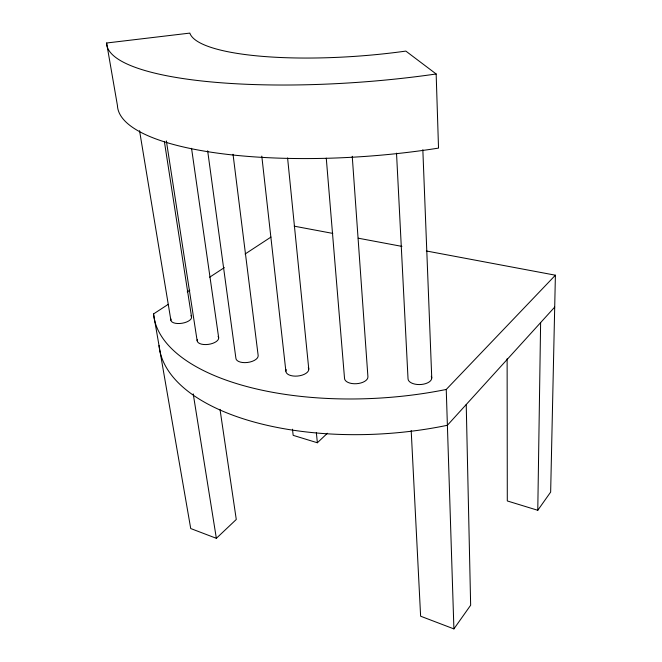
<?xml version="1.0" encoding="UTF-8"?>
<svg xmlns="http://www.w3.org/2000/svg" width="662" height="662" viewBox="0 0 662 662"><rect width="100%" height="100%" fill="white"/><g stroke="black" fill="none" stroke-linecap="round" stroke-linejoin="round"><path stroke-width="0.99" d="M507.125 358.746L507.299 500.952L537.776 510.286L540.622 322.601M426.311 250.972L555.401 275.202L550.652 492.081L537.776 510.286M411.193 430.523L420.618 616.206L453.909 628.9L470.649 605.217L466.222 404.532M554.698 307.102L447.388 425.277A219.643 104.182 -3.7 0 1 159.021 345.539M453.909 628.9L446.246 389.463L555.401 275.202M168.222 304.338L153.543 313.945L190.722 528.541L216.358 538.314L236.276 519.471L220.007 409.339M292.48 429.183L293.167 435.348L317.363 442.762L327.409 433.254M187.214 291.909L189.804 290.213M209.664 277.212L224.344 267.605M245.064 254.034L270.965 237.079M106.599 43.005L189.845 33.1A168.131 37.701 -4.3 0 0 405.839 51.09L436.159 73.979L438.525 148.098A245.9 68.352 -4.2 0 1 117.431 105.498L106.599 43.005A252.76 57.329 -4.3 0 0 436.159 73.979M294.185 226.164L332.804 233.413M358.216 238.188L401.925 246.388M139.55 130.679L170.895 320.292M193.221 393.882L216.358 538.314M164.416 141.784L191.55 316.833M166.369 140.907L197.152 340.781M191.55 148.305L218.667 337.661M207.653 150.77L235.895 358.241A11.221 5.519 -7.7 0 0 247.447 362.478A11.221 5.519 -7.7 0 0 258.172 355.577L233.032 154.263M261.796 156.108L285.876 371.192M316.345 432.501L317.363 442.762M287.589 157.937L308.782 369.073M326.267 158.135L344.521 378.3A11.726 6.099 -4.3 0 0 356.421 383.712A11.726 6.099 -4.3 0 0 367.923 376.802L352.242 156.29M396.521 153.145L408.024 378.705A11.866 6.198 -2.2 0 0 421.595 384.448A11.866 6.198 -2.2 0 0 431.276 376.297M422.836 149.703L431.748 377.878M446.246 389.463A223.094 100.053 -3.8 0 1 153.543 313.945M190.929 315.7A10.476 4.717 -9 0 1 182.182 323.23A10.476 4.717 -9 0 1 171.019 319.034M308.302 367.592A11.511 5.859 -6.2 0 1 297.594 376.049A11.511 5.859 -6.2 0 1 286.224 369.636M218.112 336.412A10.873 5.131 -8.5 0 1 208.555 344.356A10.873 5.131 -8.5 0 1 197.384 339.407"/></g></svg>
